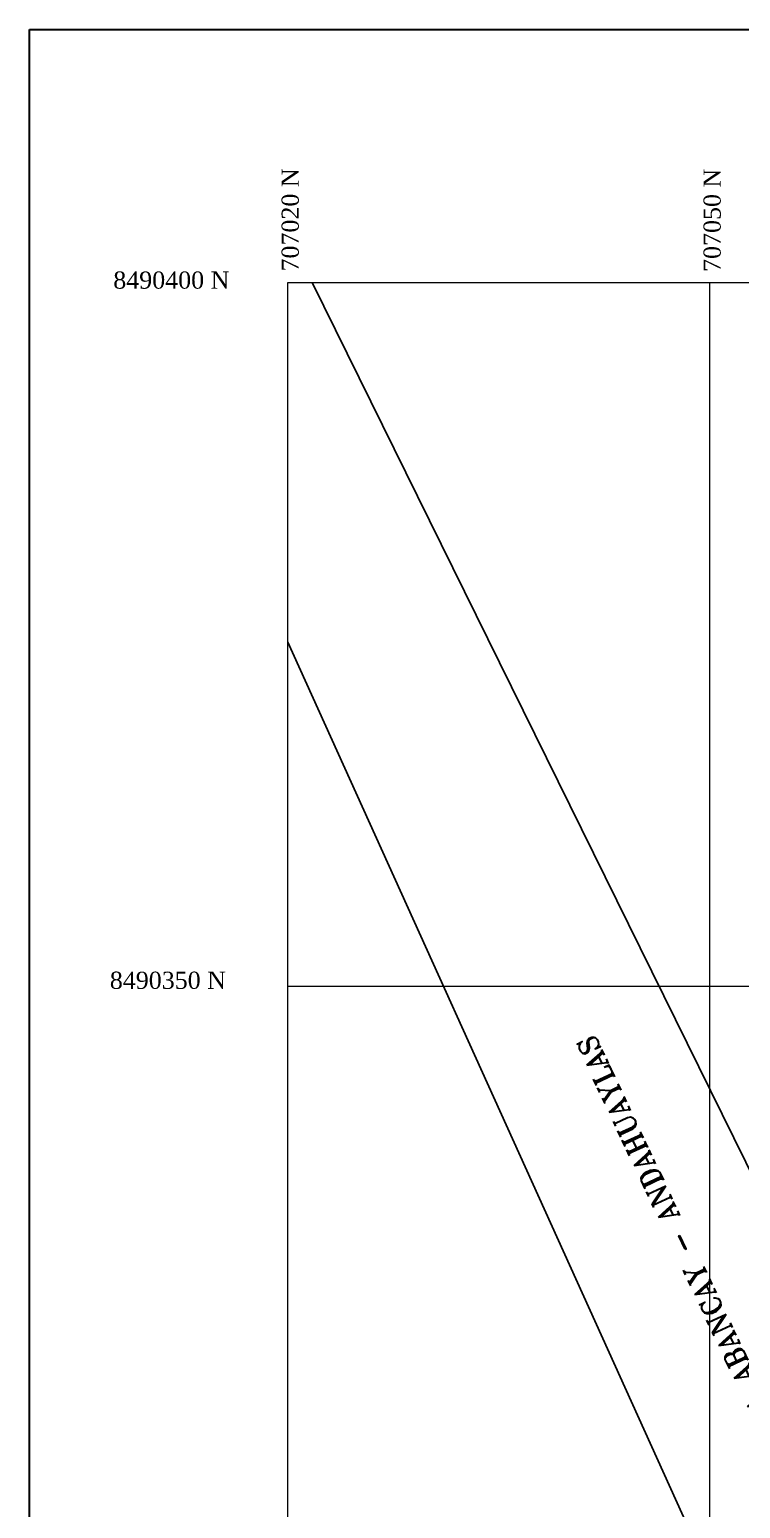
# Model space of a CAD drawing. Header units: metres. Extents: x 699753 to 708012, y 8489657 to 8490746.
# Drawn here: x 699752.8 to 699853.9, y 8490227.8 to 8490438.1 of the extents above; entities that cross this region are included whole.
import ezdxf
from ezdxf.enums import TextEntityAlignment as Align

# ---------------------------------------------------------------- set-up
doc = ezdxf.new("R2010")
doc.units = ezdxf.units.M
doc.layers.add('1-blanco', color=7, linetype='Continuous', lineweight=25)
doc.layers.add('A-ACOTACION', color=7, linetype='Continuous', lineweight=9)
doc.layers.add('C-ANNO-MATC-TEXT', color=150, linetype='Continuous')
doc.layers.add('CALLES', color=7, linetype='Continuous')
doc.styles.add('L120', font='times.ttf', dxfattribs={"height": 3})
doc.styles.add('ROMANT', font='romant.shx')

msp = doc.modelspace()

# ---------------------------------------------------------------- linework, layer by layer
at = {"flags": 128}
for points in [[(699922.86, 8490244.86), (699881.27, 8490223.03), (699793.01, 8490402.1)], [(699789.52, 8490351), (699884.02, 8490142.1)]]:
    msp.add_lwpolyline(points, dxfattribs=at)
at = {"layer": 'A-ACOTACION', "lineweight": 30, "flags": 128}
msp.add_lwpolyline([(699752.82, 8490438.06), (700593.82, 8490438.06), (700593.82, 8489844.06), (699752.82, 8489844.06), (699752.82, 8490438.06)], dxfattribs=at)
at = {"layer": 'C-ANNO-MATC-TEXT', "lineweight": 9}
for p, q in [((699789.52, 8490402.1), (700109.52, 8490402.1)), ((699789.52, 8490142.1), (699789.52, 8490402.1)), ((699849.52, 8490142.1), (699849.52, 8490402.1)), ((699789.52, 8490302.1), (700109.52, 8490302.1))]:
    msp.add_line(p, q, dxfattribs=at)

# ---------------------------------------------------------------- texts
at = {"layer": '1-blanco', "linetype": 'Continuous', "lineweight": 9, "char_height": 2.444, "attachment_point": 5, "rotation": 90, "style": 'L120'}
for s, insert in [('707020 N', (699789.89, 8490411)), ('707050 N', (699849.87, 8490410.94))]:
    msp.add_mtext(s, dxfattribs=dict(at, insert=insert))
at = {"layer": '1-blanco', "linetype": 'Continuous', "lineweight": 9, "char_height": 2.444, "attachment_point": 5, "style": 'L120'}
for s, insert in [('8490400 N', (699772.97, 8490402.43)), ('8490350 N', (699772.48, 8490302.9))]:
    msp.add_mtext(s, dxfattribs=dict(at, insert=insert))
at = {"layer": 'CALLES', "style": 'ROMANT'}
msp.add_text('CARRETERA ABANCAY - ANDAHUAYLAS', height=2.8687, rotation=115.1775, dxfattribs=at).set_placement((699848.66, 8490258.92), align=Align.MIDDLE)

doc.saveas('drawing.dxf')
